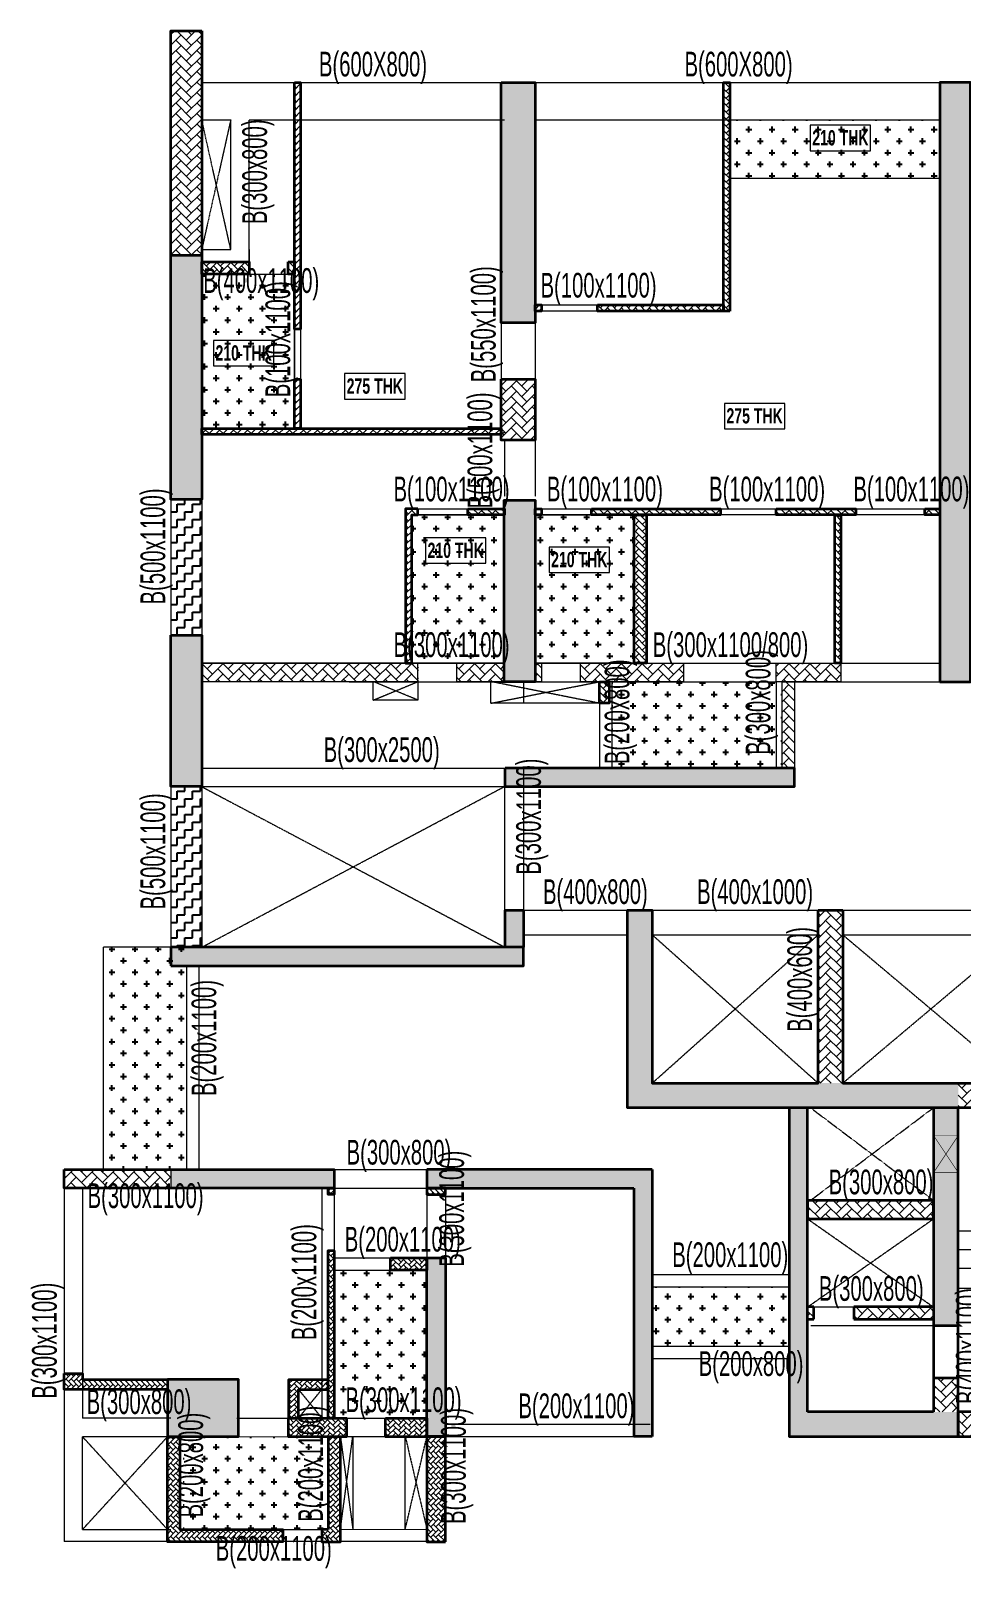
# Model space of a CAD drawing. Header units: millimetres. Extents: x 35 to 67171, y 124 to 27133.
# Drawn here: x 35 to 15101, y 1102 to 25998 of the extents above; entities that cross this region are included whole.
import ezdxf

# ---------------------------------------------------------------- set-up
doc = ezdxf.new("R2010")
doc.units = ezdxf.units.MM
doc.linetypes.add('HIDDEN', pattern=[0.375, 0.25, -0.125])
for name, color, linetype, lineweight in [('A-DETL-MISC', 35, 'Continuous', 15), ('A-FLOR-IDEN', 11, 'Continuous', 9), ('A-HIDD-ABVE', 8, 'HIDDEN', 20), ('S-BEAM', 7, 'Continuous', 18), ('S-BEAM-IDEN', 2, 'Continuous', 9), ('S-COL HATCH', 9, 'Continuous', 0), ('S-COLS', 5, 'Continuous', 35)]:
    doc.layers.add(name, color=color, linetype=linetype, lineweight=lineweight)
doc.layers.add('S-CUTOUT', color=1, linetype='Continuous')
doc.layers.add('SUNK SLAB', color=8, linetype='Continuous')
doc.styles.add('Swis721 LtCn BT', font='swisscl.ttf', dxfattribs={"width": 0.9, "height": 233.355162})
doc.styles.add('Swis721 LtCn BT_B', font='', dxfattribs={"width": 0.9, "height": 246.918336})
doc.styles.get('Swis721 LtCn BT_B').set_extended_font_data('Swis721 LtCn BT', bold=True)
pattern_1 = [(0, (-31351884.58, 21119689.98), (187.5, 187.5), [93.75, -281.25]), (90, (-31351837.7, 21119643.1), (-187.5, 187.5), [93.75, -281.25])]
pattern_2 = [(0, (-31351884.58, 21120123.29), (187.5, 187.5), [93.75, -281.25]), (90, (-31351837.7, 21120076.42), (-187.5, 187.5), [93.75, -281.25])]
pattern_3 = [(45, (-31802317.5, 20729084.55), (0, 169.7056275), [360, -120]), (135, (-31802232.65, 20729169.4), (1e-14, 169.7056275), [360, -120])]
pattern_4 = [(45, (-31792218.09, 20738042.66), (0, 113.13708499), [240, -80]), (135, (-31792161.52, 20738099.23), (9e-15, 113.13708499), [240, -80])]
pattern_5 = [(315, (-31089637.24, 20696374.22), (84.85281374, -1e-14), [180, -60]), (45, (-31089594.81, 20696331.79), (84.85281374, -2e-14), [180, -60])]

# ---------------------------------------------------------------- blocks, each defined once
blk = doc.blocks.new('A$Cbe320e20')
at = {"layer": 'S-COL HATCH'}
h = blk.add_hatch(dxfattribs=at)
h.set_pattern_fill('AR-HBONE', color=256, scale=30)
h.set_pattern_definition(pattern_3)
h.paths.add_polyline_path([(-7796, 17040), (-7296, 17040), (-7296, 13401), (-7796, 13401)])
at = {"layer": 'S-COL HATCH', "transparency": 33554687}
h = blk.add_hatch(color=256, dxfattribs=at)
h.dxf.hatch_style = 1
h.paths.add_polyline_path([(-1896, 16200), (-2446, 16200), (-2446, 12310), (-1896, 12310)])
h = blk.add_hatch(color=256, dxfattribs=at)
h.dxf.hatch_style = 1
h.paths.add_polyline_path([(4654, 6500), (5154, 6500), (5154, 16200), (4654, 16200)])
h = blk.add_hatch(color=256, dxfattribs=at)
h.dxf.hatch_style = 1
h.paths.add_polyline_path([(-7296, 13401), (-7796, 13401), (-7796, 9451), (-7296, 9451)])
at = {"layer": 'S-COL HATCH'}
h = blk.add_hatch(dxfattribs=at)
h.set_pattern_fill('AR-HBONE', color=256, scale=30)
h.set_pattern_definition(pattern_3)
h.paths.add_polyline_path([(-1896, 11400), (-2446, 11400), (-2446, 10410), (-1896, 10410)])
at = {"layer": 'S-COL HATCH', "transparency": 33554687}
h = blk.add_hatch(color=256, dxfattribs=at)
h.dxf.hatch_style = 1
h.paths.add_polyline_path([(-1896, 9200), (-1896, 9200), (-1896, 9300), (-1896, 9440), (-2396, 9440), (-2396, 6500), (-1896, 6500)])
h = blk.add_hatch(color=256, dxfattribs=at)
h.dxf.hatch_style = 1
h.paths.add_polyline_path([(-7796, 4800), (-7296, 4800), (-7296, 7251), (-7796, 7251)])
at = {"layer": 'S-COL HATCH'}
h = blk.add_hatch(dxfattribs=at)
h.set_pattern_fill('AR-HBONE', color=256, scale=30)
h.set_pattern_definition(pattern_3)
h.paths.add_polyline_path([(-3786, 6799), (-7294, 6799), (-7294, 6501), (-3786, 6501)])
h = blk.add_hatch(dxfattribs=at)
h.set_pattern_fill('AR-HBONE', color=256, scale=30)
h.set_pattern_definition(pattern_3)
h.paths.add_polyline_path([(-2396, 6799), (-3166, 6799), (-3166, 6499), (-2615, 6499), (-2615, 6500), (-2396, 6500)])
h = blk.add_hatch(dxfattribs=at)
h.set_pattern_fill('AR-HBONE', color=256, scale=30)
h.set_pattern_definition(pattern_3)
h.paths.add_polyline_path([(-1795, 6800), (-1896, 6800), (-1896, 6500), (-1795, 6500)])
h = blk.add_hatch(dxfattribs=at)
h.set_pattern_fill('AR-HBONE', color=256, scale=30)
h.set_pattern_definition(pattern_3)
h.paths.add_polyline_path([(504, 6800), (-1165, 6800), (-1165, 6500), (504, 6500)])
h = blk.add_hatch(dxfattribs=at)
h.set_pattern_fill('AR-HBONE', color=256, scale=30)
h.set_pattern_definition(pattern_3)
h.paths.add_polyline_path([(2004, 6800), (2004, 6500), (3054, 6500), (3054, 6800)])
h = blk.add_hatch(dxfattribs=at)
h.set_pattern_fill('AR-HBONE', color=256, scale=20)
h.set_pattern_definition([(45, (-31797377.5, 20724184.55), (0, 113.13708499), [240, -80]), (135, (-31797320.93, 20724241.12), (9e-15, 113.13708499), [240, -80])])
h.paths.add_polyline_path([(-696, 6150), (-696, 6500), (-856, 6500), (-856, 6150)])
h = blk.add_hatch(dxfattribs=at)
h.set_pattern_fill('AR-HBONE', color=256, scale=30)
h.set_pattern_definition(pattern_3)
h.paths.add_polyline_path([(2304, 6500), (2104, 6500), (2104, 5100), (2304, 5100)])
at = {"layer": 'S-COL HATCH', "transparency": 33554687}
h = blk.add_hatch(color=256, dxfattribs=at)
h.dxf.hatch_style = 1
h.paths.add_polyline_path([(2304, 5100), (2104, 5100), (-2086, 5100), (-2086, 4800), (2304, 4800)])
h.paths.add_polyline_path([(-2086, 5100), (-2385, 5100), (-2385, 4800), (-2086, 4800)])
h = blk.add_hatch(color=256, dxfattribs=at)
h.dxf.hatch_style = 1
h.paths.add_polyline_path([(-2086, 2800), (-2385, 2800), (-2385, 2200), (-2086, 2200)])
h = blk.add_hatch(color=256, dxfattribs=at)
h.dxf.hatch_style = 1
h.paths.add_polyline_path([(4954, -400), (4954, 0), (0, 0), (0, 2800), (-400, 2800), (-400, -400)])
at = {"layer": 'S-COL HATCH'}
h = blk.add_hatch(dxfattribs=at)
h.set_pattern_fill('AR-HBONE', color=256, scale=30)
h.set_pattern_definition(pattern_3)
h.paths.add_polyline_path([(2684, 0), (3084, 0), (3084, 2800), (2684, 2800)])
at = {"layer": 'S-COL HATCH', "transparency": 33554687}
h = blk.add_hatch(color=256, dxfattribs=at)
h.dxf.hatch_style = 1
h.paths.add_polyline_path([(-7796, 2200), (-7796, 1900), (-2086, 1900), (-2086, 2200)])
at = {"layer": 'S-COL HATCH'}
h = blk.add_hatch(dxfattribs=at)
h.set_pattern_fill('AR-HBONE', color=256, scale=30)
h.set_pattern_definition(pattern_3)
h.paths.add_polyline_path([(5934, 0), (4954, 0), (4954, -400), (5934, -400)])
at = {"layer": 'S-COL HATCH', "transparency": 33554687}
h = blk.add_hatch(color=256, dxfattribs=at)
h.dxf.hatch_style = 1
h.paths.add_polyline_path([(2514, -400), (2214, -400), (2214, -5725), (2514, -5725), (4954, -5725), (4954, -5325), (2514, -5325), (2514, -3625), (2514, -3625), (2514, -3625)])
h = blk.add_hatch(color=256, dxfattribs=at)
h.dxf.hatch_style = 1
h.paths.add_polyline_path([(4954, -400), (4554, -400), (4554, -400), (4554, -1900), (4554, -1900), (4554, -2200), (4554, -3925), (4954, -3925)])
at = {"layer": 'S-COL HATCH'}
h = blk.add_hatch(dxfattribs=at)
h.set_pattern_fill('AR-HBONE', color=256, scale=30)
h.set_pattern_definition(pattern_3)
h.paths.add_polyline_path([(-7796, -1400), (-9525, -1400), (-9525, -1700), (-7796, -1700)])
at = {"layer": 'S-COL HATCH', "transparency": 33554687}
h = blk.add_hatch(color=256, dxfattribs=at)
h.dxf.hatch_style = 1
h.paths.add_polyline_path([(-5150, -1400), (-7796, -1400), (-7796, -1700), (-5150, -1700)])
h = blk.add_hatch(color=256, dxfattribs=at)
h.dxf.hatch_style = 1
h.paths.add_polyline_path([(0, -1400), (-3650, -1400), (-3650, -1700), (-300, -1700), (-300, -5725), (0, -5725)])
at = {"layer": 'S-COL HATCH'}
h = blk.add_hatch(dxfattribs=at)
h.set_pattern_fill('AR-HBONE', color=256, scale=30)
h.set_pattern_definition(pattern_3)
h.paths.add_polyline_path([(2514, -1900), (2514, -2200), (4554, -2200), (4554, -1900)])
at = {"layer": 'S-COL HATCH', "transparency": 33554687}
h = blk.add_hatch(color=256, dxfattribs=at)
h.dxf.hatch_style = 1
h.paths.add_polyline_path([(-3350, -2827), (-3650, -2827), (-3650, -5725), (-3350, -5725)])
at = {"layer": 'S-COL HATCH'}
h = blk.add_hatch(dxfattribs=at)
h.set_pattern_fill('AR-HBONE', color=256, scale=30)
h.set_pattern_definition(pattern_3)
h.paths.add_polyline_path([(2614, -3625), (2514, -3625), (2514, -3825), (2614, -3825)])
h = blk.add_hatch(dxfattribs=at)
h.set_pattern_fill('AR-HBONE', color=256, scale=30)
h.set_pattern_definition(pattern_3)
h.paths.add_polyline_path([(3264, -3625), (3264, -3825), (4554, -3825), (4554, -3625)])
at = {"layer": 'S-COL HATCH', "transparency": 33554687}
h = blk.add_hatch(color=256, dxfattribs=at)
h.dxf.hatch_style = 1
h.paths.add_polyline_path([(-6700, -4800), (-7850, -4800), (-7850, -5725), (-6700, -5725)])
at = {"layer": 'S-COL HATCH'}
h = blk.add_hatch(dxfattribs=at)
h.set_pattern_fill('AR-HBONE', color=256, scale=30)
h.set_pattern_definition(pattern_3)
h.paths.add_polyline_path([(4954, -4775), (4554, -4775), (4554, -5325), (4954, -5325)])
h = blk.add_hatch(dxfattribs=at)
h.set_pattern_fill('AR-HBONE', color=256, scale=30)
h.set_pattern_definition(pattern_3)
h.paths.add_polyline_path([(4954, -5325), (12554, -5325), (12554, -5725), (4954, -5725)])
at = {"layer": 'S-BEAM', "color": 5}
for points in [[(-3796, 6801), (-7294, 6801), (-7294, 6501), (-3796, 6501)], [(-1896, 6800), (-1795, 6800), (-1795, 6500), (-1896, 6500)], [(-1165, 6800), (504, 6800), (504, 6500), (-1165, 6500)]]:
    blk.add_lwpolyline(points, close=True, dxfattribs=at)
at = {"layer": 'S-BEAM', "color": 5, "elevation": 0}
for points in [[(-3166, 6800), (-2396, 6800), (-2396, 6499), (-3166, 6499)], [(2004, 6800), (3054, 6800), (3054, 6500), (2004, 6500)], [(2104, 6500), (2304, 6500), (2304, 5100), (2104, 5100)]]:
    blk.add_lwpolyline(points, close=True, dxfattribs=at)
at = {"layer": 'S-COL HATCH', "transparency": 33554687}
blk.add_line((-7796, -1400), (-7796, -1700), dxfattribs=at)
at = {"layer": 'S-COLS'}
for p, q in [((-7296, 17040), (-7296, 17040)), ((-7296, 13401), (-7796, 13401)), ((-2385, 4800), (-2385, 5100)), ((0, -1400), (-3650, -1400)), ((-3650, -1400), (-3650, -1700)), ((0, -1400), (0, -5725)), ((-3650, -1700), (-300, -1700)), ((-300, -1700), (-300, -5725)), ((4554, -3925), (4954, -3925)), ((4554, -4775), (4954, -4775)), ((0, -5725), (-300, -5725))]:
    blk.add_line(p, q, dxfattribs=at)
for points in [[(-7296, 17040), (-7296, 9451), (-7796, 9451), (-7796, 17040)], [(-2446, 16200), (-1896, 16200), (-1896, 12310), (-2446, 12310)], [(-2446, 11400), (-1896, 11400), (-1896, 10410), (-2446, 10410)], [(-7796, 7251), (-7296, 7251), (-7296, 4800), (-7796, 4800)], [(-7796, 1900), (-2086, 1900), (-2086, 2200), (-7796, 2200)], [(4554, -1900), (2514, -1900), (2514, -2200), (4554, -2200)], [(-7850, -5725), (-6700, -5725), (-6700, -4800), (-7850, -4800)]]:
    blk.add_lwpolyline(points, close=True, dxfattribs=at)
at = {"layer": 'S-COLS', "elevation": 0}
for points in [[(4654, 6500), (5154, 6500), (5154, 16200), (4654, 16200)], [(-856, 6500), (-696, 6500), (-696, 6150), (-856, 6150)], [(-9525, -1400), (-5150, -1400), (-5150, -1700), (-9525, -1700)], [(-3650, -2827), (-3350, -2827), (-3350, -5725), (-3650, -5725)]]:
    blk.add_lwpolyline(points, close=True, dxfattribs=at)
at = {"layer": 'S-COLS'}
for points in [[(-2396, 6500), (-2396, 9440), (-1896, 9440), (-1896, 6500), (-2446, 6500)], [(10754, -400), (-400, -400), (-400, 2800), (0, 2800), (0, 0), (2684, 0), (2684, 2800)], [(2684, 2800), (3084, 2800)], [(3084, 2800), (3084, 0), (5934, 0), (5934, 2800)], [(2214, -400), (2214, -5725), (2514, -5725)], [(2514, -5325), (2514, -400)], [(4554, -400), (4554, -5325)], [(4554, -5725), (4954, -5725), (4954, -400)], [(2614, -3625), (2514, -3625)], [(2614, -3825), (2614, -3625)], [(3264, -3625), (3264, -3825)], [(4554, -3625), (3264, -3625)], [(2514, -3825), (2614, -3825)], [(3264, -3825), (4554, -3825)], [(4554, -5325), (2514, -5325)], [(12554, -5325), (4954, -5325), (4954, -5725), (15254, -5725)], [(2514, -5725), (4554, -5725)]]:
    blk.add_lwpolyline(points, dxfattribs=at)
at = {"layer": 'S-COLS', "elevation": 0}
blk.add_lwpolyline([(-2385, 4800), (2304, 4800), (2304, 5100), (-2385, 5100)], dxfattribs=at)
at = {"layer": 'S-COLS', "color": 5}
blk.add_lwpolyline([(-2385, 2800), (-2086, 2800), (-2086, 2200), (-2385, 2200)], close=True, dxfattribs=at)
at = {"layer": 'S-CUTOUT', "const_width": 10, "elevation": 0}
blk.add_lwpolyline([(4954, -849), (4954, -1449), (4554, -1449), (4554, -849)], close=True, dxfattribs=at)
for points in [[(4954, -849), (4554, -1449)], [(4954, -1449), (4554, -849)]]:
    blk.add_lwpolyline(points, dxfattribs=at)

msp = doc.modelspace()

# ---------------------------------------------------------------- hatches: boundary and pattern name
at = {"layer": 'S-COL HATCH'}
h = msp.add_hatch(dxfattribs=at)
h.set_pattern_fill('AR-HBONE', color=256, scale=20)
h.set_pattern_definition(pattern_4)
h.paths.add_polyline_path([(4403.8, 25158.1), (4303.8, 25158.1), (4303.8, 21168.1), (4403.8, 21168.1)])
h = msp.add_hatch(dxfattribs=at)
h.set_pattern_fill('AR-HBONE', color=256, scale=20)
h.set_pattern_definition(pattern_4)
h.paths.add_polyline_path([(11353.8, 25158.1), (11253.8, 25158.1), (11253.8, 21458.1), (11353.8, 21458.1)])
h = msp.add_hatch(dxfattribs=at)
h.set_pattern_fill('AR-HBONE', color=256, scale=20)
h.set_pattern_definition([(45, (-31793618.124, 20738042.68), (0, 113.13708499), [240, -80]), (135, (-31793561.556, 20738099.25), (9e-15, 113.13708499), [240, -80])])
h.paths.add_polyline_path([(2803.7, 22258.1), (2803.7, 22058.1), (3573.8, 22058.1), (3573.8, 22258.1)])
h = msp.add_hatch(dxfattribs=at)
h.set_pattern_fill('AR-HBONE', color=256, scale=20)
h.set_pattern_definition(pattern_4)
h.paths.add_polyline_path([(4203.8, 22258.1), (4203.8, 22058.1), (4303.8, 22058.1), (4303.8, 22258.1)])
h = msp.add_hatch(dxfattribs=at)
h.set_pattern_fill('AR-HBONE', color=256, scale=15)
h.set_pattern_definition([(45, (-31351884.5, 21120123.29), (0, 84.85281374), [180, -60]), (135, (-31351842.07, 21120165.716), (7e-15, 84.85281374), [180, -60])])
h.paths.add_polyline_path([(8303.8, 21558.1), (8203.8, 21558.1), (8203.8, 21458.1), (8303.8, 21458.1)])
h = msp.add_hatch(dxfattribs=at)
h.set_pattern_fill('AR-HBONE', color=256, scale=20)
h.set_pattern_definition(pattern_4)
h.paths.add_polyline_path([(11253.8, 21558.1), (9213.8, 21558.1), (9213.8, 21458.1), (11253.8, 21458.1)])
h = msp.add_hatch(dxfattribs=at)
h.set_pattern_fill('AR-HBONE', color=256, scale=20)
h.set_pattern_definition(pattern_4)
h.paths.add_polyline_path([(4403.8, 20358.1), (4303.8, 20358.1), (4303.8, 19558.1), (4403.8, 19558.1)])
h = msp.add_hatch(dxfattribs=at)
h.set_pattern_fill('AR-HBONE', color=256, scale=20)
h.set_pattern_definition(pattern_4)
h.paths.add_polyline_path([(7703.8, 19558.1), (2803.8, 19558.1), (2803.8, 19458.1), (7703.8, 19458.1)])
h = msp.add_hatch(dxfattribs=at)
h.set_pattern_fill('AR-HBONE', color=256, scale=20)
h.set_pattern_definition(pattern_4)
h.paths.add_polyline_path([(6203.8, 18158.1), (6303.8, 18158.1), (6303.8, 18258.1), (6103.8, 18258.1), (6103.8, 15759.2), (6203.8, 15759.2)])
h = msp.add_hatch(dxfattribs=at)
h.set_pattern_fill('AR-HBONE', color=256, scale=20)
h.set_pattern_definition(pattern_4)
h.paths.add_polyline_path([(7703.8, 18258.1), (7113.8, 18258.1), (7113.8, 18158.1), (7703.8, 18158.1)])
h = msp.add_hatch(dxfattribs=at)
h.set_pattern_fill('AR-HBONE', color=256, scale=20)
h.set_pattern_definition(pattern_4)
h.paths.add_polyline_path([(11203.8, 18158.1), (11203.8, 18258.1), (9113.8, 18258.1), (9113.8, 18158.1)])
h = msp.add_hatch(dxfattribs=at)
h.set_pattern_fill('AR-HBONE', color=256, scale=20)
h.set_pattern_definition(pattern_4)
h.paths.add_polyline_path([(13393.7, 18258.1), (12103.8, 18258.1), (12103.8, 18158.1), (13393.7, 18158.1)])
h = msp.add_hatch(dxfattribs=at)
h.set_pattern_fill('AR-HBONE', color=256, scale=20)
h.set_pattern_definition(pattern_4)
h.paths.add_polyline_path([(14753.7, 18258.1), (14513.8, 18258.1), (14513.8, 18158.1), (14753.7, 18158.1)])
h = msp.add_hatch(dxfattribs=at)
h.set_pattern_fill('AR-HBONE', color=256, scale=20)
h.set_pattern_definition(pattern_4)
h.paths.add_polyline_path([(9804.2, 15758.1), (10003.8, 15758.1), (10003.8, 18158.1), (9804.2, 18158.1)])
h = msp.add_hatch(dxfattribs=at)
h.set_pattern_fill('AR-HBONE', color=256, scale=20)
h.set_pattern_definition(pattern_4)
h.paths.add_polyline_path([(13153.7, 18158.1), (13053.7, 18158.1), (13053.7, 15758.1), (13153.7, 15758.1)])
h = msp.add_hatch(dxfattribs=at)
h.set_pattern_fill('AR-HBONE', color=256, scale=15, angle=-90)
h.set_pattern_definition([(315, (21106814.535, 31373734.18), (84.85281374, -2e-14), [180, -60]), (45, (21106856.96, 31373691.75), (84.85281374, -2e-14), [180, -60])])
h.paths.add_polyline_path([(4849.4, 7256), (4849.4, 7155.9), (4949.4, 7155.9), (4949.4, 7256)])
h = msp.add_hatch(dxfattribs=at)
h.set_pattern_fill('AR-HBONE', color=256, scale=15, angle=-90)
h.set_pattern_definition([(315, (21108514.577, 31378204.16), (84.85281374, -2e-14), [180, -60]), (45, (21108557.003, 31378161.73), (84.85281374, -2e-14), [180, -60])])
h.paths.add_polyline_path([(6749.4, 7255.9), (6449.4, 7255.9), (6449.4, 7155.9), (6749.4, 7155.9)])
h = msp.add_hatch(dxfattribs=at)
h.set_pattern_fill('AR-HBONE', color=256, scale=15, angle=-90)
h.set_pattern_definition([(315, (21106814.535, 31372724.19), (84.85281374, -2e-14), [180, -60]), (45, (21106856.96, 31372681.763), (84.85281374, -2e-14), [180, -60])])
h.paths.add_polyline_path([(4849.4, 6246), (4849.4, 3530.7), (4949.4, 3530.7), (4949.4, 6246)])
h = msp.add_hatch(dxfattribs=at)
h.set_pattern_fill('AR-HBONE', color=256, scale=15)
h.set_pattern_definition([(45, (-31360533.287, 21107893.705), (0, 84.85281374), [180, -60]), (135, (-31360490.86, 21107936.13), (7e-15, 84.85281374), [180, -60])])
h.paths.add_polyline_path([(6449.4, 5928.5), (6449.4, 6128.5), (5859.4, 6128.5), (5859.4, 5928.5)])
h = msp.add_hatch(dxfattribs=at)
h.set_pattern_fill('AR-HBONE', color=256, scale=15, angle=-90)
h.set_pattern_definition(pattern_5)
h.paths.add_polyline_path([(574.4, 4255.9), (774.4, 4255.9), (874.4, 4255.9), (874.4, 4155.9), (2249.4, 4155.9), (2249.4, 3995.9), (574.4, 3995.9)])
h = msp.add_hatch(dxfattribs=at)
h.set_pattern_fill('AR-HBONE', color=256, scale=15)
h.set_pattern_definition([(45, (-31099771.556, 20626552.455), (0, 84.85281374), [180, -60]), (135, (-31099729.13, 20626594.88), (7e-15, 84.85281374), [180, -60])])
h.paths.add_polyline_path([(4849.4, 4155.5), (4209.4, 4155.5), (4209.4, 3530.7), (4369.4, 3530.7), (4369.4, 3995.9), (4849.4, 3995.9)])
h = msp.add_hatch(dxfattribs=at)
h.set_pattern_fill('AR-HBONE', color=256, scale=15)
h.set_pattern_definition([(45, (-31361933.29, 21105295.895), (0, 84.85281374), [180, -60]), (135, (-31361890.866, 21105338.32), (7e-15, 84.85281374), [180, -60])])
h.paths.add_polyline_path([(5149.4, 3230.7), (5149.4, 3530.7), (4209.4, 3530.7), (4209.4, 3230.7)])
h = msp.add_hatch(dxfattribs=at)
h.set_pattern_fill('AR-HBONE', color=256, scale=15)
h.set_pattern_definition([(45, (-31360533.287, 21105295.895), (0, 84.85281374), [180, -60]), (135, (-31360490.86, 21105338.32), (7e-15, 84.85281374), [180, -60])])
h.paths.add_polyline_path([(6449.4, 3230.7), (6449.4, 3530.7), (5779.4, 3530.7), (5779.4, 3230.7)])
h = msp.add_hatch(dxfattribs=at)
h.set_pattern_fill('AR-HBONE', color=256, scale=15, angle=-90)
h.set_pattern_definition(pattern_5)
edge = h.paths.add_edge_path()
edge.add_line((2449.4, 3230.7), (2449.4, 1730.7))
edge.add_line((2449.4, 1730.7), (4119.4, 1730.7))
edge.add_line((4119.4, 1730.7), (4119.4, 1530.7))
edge.add_line((4119.4, 1530.7), (2249.4, 1530.7))
edge.add_line((2249.4, 1530.7), (2249.4, 3230.7))
edge.add_line((2249.4, 3230.7), (2449.4, 3230.7))
h = msp.add_hatch(dxfattribs=at)
h.set_pattern_fill('AR-HBONE', color=256, scale=15, angle=-90)
h.set_pattern_definition(pattern_5)
h.paths.add_polyline_path([(4849.4, 1730.7), (4749.4, 1730.3), (4749.4, 1530.3), (5049.4, 1530.7), (5049.4, 3230.7), (4849.4, 3230.7)])
h = msp.add_hatch(dxfattribs=at)
h.set_pattern_fill('AR-HBONE', color=256, scale=15, angle=-90)
h.set_pattern_definition([(315, (21108514.577, 31372578.97), (84.85281374, -2e-14), [180, -60]), (45, (21108557.003, 31372536.543), (84.85281374, -2e-14), [180, -60])])
h.paths.add_polyline_path([(6449.4, 1530.7), (6749.4, 1530.7), (6749.4, 3230.7), (6449.4, 3230.7)])
at = {"layer": 'SUNK SLAB'}
h = msp.add_hatch(dxfattribs=at)
h.set_pattern_fill('CROSS', color=8, scale=750, style=0)
h.set_pattern_definition([(0, (-31351884.58, 21120023.29), (187.5, 187.5), [93.75, -281.25]), (90, (-31351837.7, 21119976.42), (-187.5, 187.5), [93.75, -281.25])])
h.paths.add_polyline_path([(14753.7, 23608.1), (14753.7, 24558.1), (11353.7, 24558.1), (11353.7, 23608.1)])
h = msp.add_hatch(dxfattribs=at)
h.set_pattern_fill('CROSS', color=8, scale=750, style=0)
h.set_pattern_definition(pattern_2)
h.paths.add_polyline_path([(2803.7, 19558.1), (4303.7, 19558.1), (4303.7, 22058.1), (2803.7, 22058.1)])
h = msp.add_hatch(dxfattribs=at)
h.set_pattern_fill('ZIGZAG', color=8, scale=1000, style=0)
h.set_pattern_definition([(0, (-31792218.17, 20733459.55), (125, 125), [125, -125]), (90, (-31792093.17, 20733459.55), (-125, 125), [125, -125])])
h.paths.add_polyline_path([(2803.7, 18408.6), (2303.7, 18408.6), (2303.7, 16208.6), (2803.7, 16208.6)])
h = msp.add_hatch(dxfattribs=at)
h.set_pattern_fill('CROSS', color=8, scale=750, style=0)
h.set_pattern_definition(pattern_2)
h.paths.add_polyline_path([(7703.7, 18158.1), (6203.7, 18158.1), (6203.7, 15758.1), (7703.7, 15758.1)])
h = msp.add_hatch(dxfattribs=at)
h.set_pattern_fill('CROSS', color=8, scale=750, style=0)
h.set_pattern_definition(pattern_2)
h.paths.add_polyline_path([(9804.1, 18158.1), (8203.7, 18158.1), (8203.7, 15758.1), (9804.1, 15758.1)])
h = msp.add_hatch(dxfattribs=at)
h.set_pattern_fill('CROSS', color=8, scale=750, style=0)
h.set_pattern_definition(pattern_1)
h.paths.add_polyline_path([(9443.7, 15458.1), (9443.7, 14058.1), (12203.7, 14058.1), (12203.7, 15458.1)])
h.paths.add_polyline_path([(9870.4, 14059.9), (9870.4, 15333.1), (9343.2, 15333.1), (9343.2, 14059.9)], flags=9)
h = msp.add_hatch(dxfattribs=at)
h.set_pattern_fill('ZIGZAG', color=8, scale=1000, style=0)
h.set_pattern_definition([(0, (-31792218.16, 20728809.01), (125, 125), [125, -125]), (90, (-31792093.16, 20728809.01), (-125, 125), [125, -125])])
h.paths.add_polyline_path([(2803.7, 13758.1), (2303.7, 13758.1), (2303.7, 11158.1), (2803.7, 11158.1)])
h = msp.add_hatch(dxfattribs=at)
h.set_pattern_fill('CROSS', color=8, scale=750, style=0)
h.set_pattern_definition(pattern_1)
h.paths.add_polyline_path([(2563.7, 11158.1), (1213.7, 11158.1), (1213.7, 7558.1), (2563.7, 7558.1)])
h = msp.add_hatch(dxfattribs=at)
h.set_pattern_fill('CROSS', color=8, scale=750, style=0)
h.set_pattern_definition(pattern_1)
h.paths.add_polyline_path([(6449.3, 5930.7), (4949.3, 5930.7), (4949.3, 3530.7), (6449.3, 3530.7)])
h.paths.add_polyline_path([(5069.6, 3488.5), (6468.1, 3488.5), (6468.1, 4015.7), (5069.6, 4015.7)], flags=9)
h = msp.add_hatch(dxfattribs=at)
h.set_pattern_fill('CROSS', color=8, scale=750, style=0)
h.set_pattern_definition(pattern_1)
h.paths.add_polyline_path([(12313.7, 4698.1), (12313.7, 5658.1), (10099.3, 5658.1), (10099.3, 4698.1)])
h = msp.add_hatch(dxfattribs=at)
h.set_pattern_fill('CROSS', color=8, scale=750, style=0)
h.set_pattern_definition(pattern_1)
h.paths.add_polyline_path([(4849.3, 1732), (4849.3, 3232.9), (2503.7, 3231), (2503.7, 1730.6)])
h.paths.add_polyline_path([(2965.9, 1861.8), (2965.9, 3135), (2438.7, 3135), (2438.7, 1861.8)], flags=9)
h.paths.add_polyline_path([(4906.8, 1854.9), (4906.8, 3128.1), (4379.6, 3128.1), (4379.6, 1854.9)], flags=9)

# ---------------------------------------------------------------- linework, layer by layer
at = {"layer": 'A-DETL-MISC', "elevation": 0}
for points in [[(17053.7, 6558.1), (15053.7, 6558.1)], [(17053.7, 6258.1), (15053.7, 6258.1)], [(17053.7, 5958.1), (15053.7, 5958.1)], [(17053.7, 5632.9), (15053.7, 5632.9)]]:
    msp.add_lwpolyline(points, dxfattribs=at)
at = {"layer": 'A-FLOR-IDEN', "color": 8, "elevation": 0, "flags": 128}
for points in [[(12656.2, 24466.6), (12656.2, 24054.7), (13633.7, 24054.7), (13633.7, 24466.6)], [(2993.7, 20983.1), (2993.7, 20571.2), (3971.2, 20571.2), (3971.2, 20983.1)], [(5117.6, 20445.7), (5117.6, 20033.8), (6095.1, 20033.8), (6095.1, 20445.7)], [(11266.7, 19964.1), (11266.7, 19552.3), (12244.2, 19552.3), (12244.2, 19964.1)], [(6427.2, 17786.5), (6427.2, 17374.7), (7404.7, 17374.7), (7404.7, 17786.5)], [(8428, 17636.5), (8428, 17224.7), (9405.5, 17224.7), (9405.5, 17636.5)]]:
    msp.add_lwpolyline(points, close=True, dxfattribs=at)
at = {"layer": 'A-HIDD-ABVE', "linetype": 'HIDDEN'}
for p, q in [((3273.7, 24558.1), (2803.7, 22458.1)), ((3273.7, 22458.1), (2803.8, 24558.1)), ((5580.3, 15159.2), (6303.7, 15459.2)), ((6303.7, 15159.2), (5580.3, 15459.2)), ((9243.7, 15108.1), (7484.1, 15459.2)), ((7484.1, 15108.1), (9243.7, 15458.1)), ((2803.7, 13758.1), (7714, 11158.1)), ((2803.7, 11158.1), (7702, 13758.1, 0)), ((10099.3, 11358.1), (12783.7, 8958.1)), ((10099.3, 8958.1), (12783.7, 11358.1)), ((13183.7, 11358.1), (16033.7, 8958.1)), ((13183.7, 8958.1), (16033.7, 11358.1)), ((12661, 8558.1), (14651, 7058.1)), ((12661, 7058.1), (14651, 8558.1)), ((12613.7, 6758.1), (14651, 5332.9)), ((12613.7, 5332.9), (14651, 6758.1)), ((4369.3, 3998.1), (4749.3, 3532.9)), ((4369.3, 3532.9), (4749.3, 3998.1)), ((2249.3, 1730.5), (874.3, 3230.9)), ((874.3, 1730.5), (2249.3, 3230.9)), ((5049.3, 3232.9), (5250.2, 1732.9)), ((5049.3, 1732.9), (5249.3, 3232.9)), ((6099.3, 3232.9), (6450.2, 1732.9)), ((6099.3, 1732.9), (6449.3, 3232.9))]:
    msp.add_line(p, q, dxfattribs=at)
at = {"layer": 'S-BEAM', "linetype": 'HIDDEN'}
for p, q in [((2303.7, 25158.1), (2303.7, 25998.1)), ((2803.7, 25158.1), (2803.7, 25998.1)), ((2303.7, 22458.1), (2303.7, 24408.1)), ((2803.7, 22458.1), (2803.7, 24408.1)), ((3573.7, 24558.1), (7703.7, 24558.1)), ((3573.7, 22058.1), (3573.7, 24558.1)), ((8203.7, 24558.1), (14753.7, 24558.1, 0)), ((3573.7, 22458.1), (3573.7, 22458.1)), ((7653.7, 21268.1), (7653.7, 20358.1)), ((8203.7, 21268.1), (8203.7, 20358.1)), ((7703.6, 19364.7), (7703.6, 18454.7)), ((8203.7, 19368.1), (8203.7, 18458.1)), ((2803.7, 18408.6), (2803.7, 16208.6)), ((2803.7, 15757.6), (7703.7, 15757.6)), ((8203.7, 15758.1), (14753.7, 15758.1, 0)), ((2803.7, 15459.2), (7703.7, 15457)), ((8013.7, 15458.1), (8013.7, 15108.1)), ((12103.7, 15458.1, 0), (12103.7, 14058.1, 0)), ((12403.7, 15458.1, 0), (12403.7, 14058.1, 0)), ((2803.7, 14058.1), (7714, 14058.1, 0)), ((8013.7, 14058.1), (8013.7, 11758.1)), ((8013.7, 11758.1), (10773.7, 11758.1)), ((10773.7, 11758.1), (12783.7, 11758.1)), ((13183.7, 11758.1), (16033.7, 11758.1)), ((8013.7, 11358.1), (9699.3, 11358.1)), ((2763.7, 7558.1), (2763.7, 10858.1)), ((574.3, 7558.1), (2287.3, 7558.6)), ((4949.3, 7557.7), (6449.3, 7558.1)), ((574.3, 7258.5), (2301, 7258.5)), ((874.3, 7258.1), (874.3, 3530.7)), ((4749.3, 7258.1), (4749.3, 3998.1)), ((4949.3, 7258.1), (4949.3, 6130.7)), ((4949.3, 7258.1), (6449.3, 7258.1)), ((6449.3, 7258.1), (6449.3, 6130.7)), ((6749.3, 7258.1), (6749.4, 6130.7)), ((4949.3, 6130.7), (6449.3, 6130.7)), ((10099.3, 5858.1), (12313.7, 5858.1)), ((12663.7, 5032.9), (14653.7, 5032.9)), ((6749.4, 3432.9), (10065, 3432.9)), ((5249.3, 3232.9), (6099.3, 3232.9))]:
    msp.add_line(p, q, dxfattribs=at)
at = {"layer": 'S-BEAM'}
for p, q in [((2803.7, 25158.1), (8203.7, 25158.1)), ((8203.7, 25158.1), (14753.7, 25158.1, 0)), ((2803.7, 24558.1), (3273.7, 24558.1)), ((3273.7, 22458.1), (3273.7, 24558.1)), ((2803.7, 22458.1), (3273.7, 22458.1)), ((2303.7, 18408.6), (2303.7, 16208.6)), ((8203.7, 15458.1), (9243.7, 15458.1)), ((9243.7, 15458.1), (9243.7, 14058.1)), ((9443.7, 15458.1), (12103.7, 15458.1)), ((9443.7, 15458.1), (9443.7, 14058.1)), ((12403.7, 15458.1), (14753.6, 15458.1, 0)), ((2303.7, 14658.1), (2303.7, 11158.1)), ((2803.7, 14658.1), (2803.7, 11158.1)), ((2803.7, 13758.1, 0), (7702, 13758.1, 0)), ((7714, 11758.1), (7714, 13758.1, 0)), ((10099.3, 11358.1), (12783.7, 11358.1)), ((13183.7, 11358.1), (16033.7, 11358.1)), ((2563.7, 11158.1), (1213.7, 11158.1)), ((1213.7, 7558.1), (1213.7, 11158.1)), ((2563.7, 7558.1), (2563.7, 10858.1)), ((574.3, 7258.1), (574.3, 1532.9)), ((4949.3, 5930.7), (6449.3, 5930.7)), ((4949.3, 5930.7), (4949.3, 3530.7)), ((10099.3, 5658.1), (12313.7, 5658.1)), ((12713.7, 5332.9), (13363.7, 5332.9)), ((10099.3, 4698.1), (12313.7, 4698.1)), ((10099.3, 4498.1), (12313.7, 4498.1)), ((4369.3, 3998.1), (4749.3, 3998.1)), ((4369.3, 3998.1), (4369.3, 3530.7)), ((4749.3, 3998.1), (4749.3, 3530.7)), ((2303.7, 3530.7), (874.3, 3530.7)), ((3374.3, 3530.7), (6449.3, 3530.7)), ((2455, 3230.9), (874.3, 3230.9)), ((874.3, 1730.5), (874.3, 3230.9)), ((2249.4, 3230.9), (2249.4, 1730.5)), ((2449.3, 3230.9), (4849.3, 3232.9)), ((2449.4, 3230.9), (2449.4, 1730.5)), ((4849.3, 3232.9), (4849.3, 1732.9)), ((5049.3, 3232.9), (5249.3, 3232.9)), ((5049.3, 3232.9), (5049.3, 1732.9)), ((5249.3, 3232.9), (5250.2, 1732.2)), ((6029.9, 3232.9), (6449.3, 3232.9)), ((6099.3, 1732.9), (6099.3, 3232.9)), ((6449.3, 3232.9), (6450.2, 1732.9)), ((6749.3, 3232.9), (6749.3, 1532.9)), ((6749.4, 3232.9), (10065, 3232.9)), ((6749.3, 1532.9), (574.3, 1532.9)), ((872.3, 1730.5), (2303.7, 1730.5)), ((2503.7, 1730.6), (4849.3, 1732)), ((5049.3, 1732.1), (6449.3, 1732.9))]:
    msp.add_line(p, q, dxfattribs=at)
at = {"layer": 'S-BEAM', "elevation": 0}
for points in [[(11353.7, 24558.1), (14753.7, 24558.1), (14753.7, 23608.1), (11353.7, 23608.1)], [(2803.7, 22058.1), (4303.7, 22058.1), (4303.7, 19558.1), (2803.7, 19558.1)], [(6203.7, 18158.1), (7703.7, 18158.1), (7703.7, 15758.1), (6203.7, 15758.1)], [(8203.7, 18158.1), (9804.1, 18158.1), (9804.1, 15758.1), (8203.7, 15758.1)], [(5580.3, 15459.2), (6303.7, 15459.2), (6303.7, 15159.2), (5580.3, 15159.2)], [(7484.1, 15458.1), (9243.7, 15458.1), (9243.7, 15108.1), (7484.1, 15108.1)]]:
    msp.add_lwpolyline(points, close=True, dxfattribs=at)
msp.add_lwpolyline([(3573.7, 22458.1), (3573.7, 22058.1), (2803.7, 22058.1), (2803.7, 22458.1), (3273.7, 22458.1)], dxfattribs=at)
at = {"layer": 'S-BEAM', "linetype": 'HIDDEN', "elevation": 0}
for points in [[(8303.7, 21558.1), (9213.7, 21558.1), (9213.7, 21458.1), (8303.7, 21458.1)], [(4303.7, 21168.1), (4403.7, 21168.1), (4403.7, 20358.1), (4303.7, 20358.1)], [(6303.7, 18258.1), (7113.7, 18258.1), (7113.7, 18158.1), (6303.7, 18158.1)], [(8303.7, 18258.1), (9113.7, 18258.1), (9113.7, 18158.1), (8303.7, 18158.1)], [(11203.7, 18258.1), (12103.7, 18258.1), (12103.7, 18158.1), (11203.7, 18158.1)], [(13393.6, 18258.1), (14513.7, 18258.1), (14513.7, 18158.1), (13393.6, 18158.1)]]:
    msp.add_lwpolyline(points, close=True, dxfattribs=at)
at = {"layer": 'S-COLS', "elevation": 0}
for points in [[(4303.8, 25158.1), (4403.8, 25158.1), (4403.8, 21168.1), (4303.8, 21168.1)], [(11353.8, 21458.1), (11253.8, 21458.1), (11253.8, 25158.1), (11353.8, 25158.1)], [(2803.7, 22258.1), (3573.8, 22258.1), (3573.8, 22058.1), (2803.7, 22058.1)], [(4203.8, 22258.1), (4303.8, 22258.1), (4303.8, 22058.1), (4203.8, 22058.1)], [(8203.8, 21558.1), (8303.8, 21558.1), (8303.8, 21458.1), (8203.8, 21458.1)], [(9213.8, 21558.1), (11253.8, 21558.1), (11253.8, 21458.1), (9213.8, 21458.1)], [(4303.8, 20358.1), (4403.8, 20358.1), (4403.8, 19558.1), (4303.8, 19558.1)], [(2803.8, 19558.1), (7653.8, 19558.1), (7653.8, 19458.1), (2803.8, 19458.1)], [(7113.8, 18258.1), (7703.8, 18258.1), (7703.8, 18158.1), (7113.8, 18158.1)], [(8203.7, 18258.1), (8303.7, 18258.1), (8303.7, 18158.1), (8203.7, 18158.1)], [(9113.8, 18258.1), (11203.8, 18258.1), (11203.8, 18158.1), (9113.8, 18158.1)], [(12103.8, 18258.1), (13393.7, 18258.1), (13393.7, 18158.1), (12103.8, 18158.1)], [(14513.8, 18258.1), (14753.7, 18258.1), (14753.7, 18158.1), (14513.8, 18158.1)], [(9804.2, 18158.1), (10003.8, 18158.1), (10003.8, 15758.1), (9804.2, 15758.1)], [(13053.7, 18158.1), (13153.7, 18158.1), (13153.7, 15758.1), (13053.7, 15758.1)], [(4949.4, 7256), (4949.4, 7155.9), (4849.4, 7155.9), (4849.4, 7256)], [(6749.4, 7155.9), (6749.4, 7255.9), (6449.4, 7255.9), (6449.4, 7155.9)], [(4949.4, 6246), (4949.4, 3530.7), (4849.4, 3530.7), (4849.4, 6246)], [(5859.4, 6128.5), (6449.4, 6128.5), (6449.4, 5928.5), (5859.4, 5928.5)], [(574.4, 4255.9), (774.4, 4255.9), (874.4, 4255.9), (874.4, 4155.9), (2249.4, 4155.9), (2249.4, 3995.9), (574.4, 3995.9)], [(4209.4, 3530.7), (5149.4, 3530.7), (5149.4, 3230.7), (4209.4, 3230.7)], [(5779.4, 3530.7), (6449.4, 3530.7), (6449.4, 3230.7), (5779.4, 3230.7)], [(4849.4, 1730.7), (4749.4, 1730.3), (4749.4, 1530.3), (5049.4, 1530.7), (5049.4, 3230.7), (4849.4, 3230.7)], [(6749.4, 1530.7), (6749.4, 3230.7), (6449.4, 3230.7), (6449.4, 1530.7)]]:
    msp.add_lwpolyline(points, close=True, dxfattribs=at)
for points in [[(6303.8, 18258.1), (6103.8, 18258.1), (6103.8, 15759.2), (6203.8, 15759.2), (6203.8, 18158.1), (6303.8, 18158.1), (6303.8, 18258.1)], [(4849.4, 4155.5), (4209.4, 4155.5), (4209.4, 3530.7), (4369.4, 3530.7), (4369.4, 3995.9), (4849.4, 3995.9), (4849.4, 4155.5)], [(2449.4, 3230.7), (2449.4, 1730.7), (4119.4, 1730.7), (4119.4, 1530.7), (2249.4, 1530.7), (2249.4, 3230.7), (2449.4, 3230.7)]]:
    msp.add_lwpolyline(points, dxfattribs=at)

# ---------------------------------------------------------------- block references
at = {"layer": 'S-COLS'}
msp.add_blockref('A$Cbe320e20', (10099.3, 8958.1), dxfattribs=at)

# ---------------------------------------------------------------- texts
at = {"layer": 'A-FLOR-IDEN', "color": 1, "char_height": 246.92, "width": 1155, "attachment_point": 2, "line_spacing_factor": 0.964267, "style": 'Swis721 LtCn BT_B'}
for s, insert in [('210 THK', (13145, 24388.5, 0)), ('210 THK', (3482.5, 20905, 0)), ('275 THK', (5606.4, 20367.6)), ('275 THK', (11755.5, 19886.1)), ('210 THK', (6915.9, 17708.5, 0)), ('210 THK', (8916.8, 17558.5, 0))]:
    msp.add_mtext(s, dxfattribs=dict(at, insert=insert))
at = {"layer": 'S-BEAM-IDEN', "style": 'Swis721 LtCn BT', "width": 0.8}
for s, rotation, p in [('B(600X800)', 360, (4701.6, 25257.5, 0)), ('B(600X800)', 360, (10621, 25257.5, 0)), ('B(300x800)', 90, (3860.5, 22866.4)), ('B(400x1100)', 360, (2827.8, 21753.5)), ('B(550x1100)', 90, (7562.3, 20306.1)), ('B(100x1100)', 90, (4235.8, 20064.2)), ('B(100x1100)', 360, (8289.9, 21677.8)), ('B(500x1100)', 90, (7507.3, 18262.5)), ('B(100x1100)', 360, (5909.6, 18377.8)), ('B(100x1100)', 360, (8393.1, 18377.8)), ('B(100x1100)', 360, (11019.2, 18377.8)), ('B(100x1100)', 360, (13356, 18377.8)), ('B(500x1100)', 90, (2212.3, 16708.2)), ('B(300x1100)', 360, (5909.6, 15857.5)), ('B(300x1100/800)', 360, (10107.4, 15857.5)), ('B(300x800)', 90, (12012.3, 14273.9, 0)), ('B(200x800)', 90, (9728.7, 14122.4)), ('B(300x2500)', 360, (4778.5, 14157.5, 0)), ('B(300x1100)', 90, (8295.4, 12334)), ('B(500x1100)', 90, (2212.3, 11770.3)), ('B(400x800)', 360, (8329.5, 11857.5)), ('B(400x1000)', 360, (10824.4, 11857.5)), ('B(400x600)', 90, (12685.6, 9788.9)), ('B(200x1100)', 90, (3038.3, 8749.6)), ('B(300x800)', 360, (5149.6, 7638.8)), ('B(300x1100)', 90, (7049.9, 5984.7)), ('B(300x800)', 360, (12954.8, 7157.5)), ('B(200x1100)', 90, (4658, 4795.5)), ('B(200x1100)', 360, (5119.6, 6230.1)), ('B(200x1100)', 360, (10422.4, 5978.7)), ('B(300x800)', 360, (12796.8, 5432.3)), ('B(300x1100)', 90, (456.6, 3847.5)), ('B(400x1100)', 90, (15414.9, 3761.7)), ('B(200x800)', 360, (10850.6, 4215.7)), ('B(300x800)', 360, (940.6, 3599.4)), ('B(300x1100)', 360, (5132.1, 3630.1)), ('B(200x1100)', 360, (7931.6, 3532.3)), ('B(200x800)', 90, (2824.3, 1924.3)), ('B(200x1100)', 90, (4765.2, 1854.7)), ('B(300x1100)', 90, (7078.9, 1819)), ('B(200x1100)', 360, (3030.9, 1222.4))]:
    msp.add_text(s, height=400, rotation=rotation, dxfattribs=at).set_placement(p)
msp.add_text('B(300x1100)', height=400, dxfattribs=at).set_placement((955.5, 6934.5))

doc.saveas('drawing.dxf')
